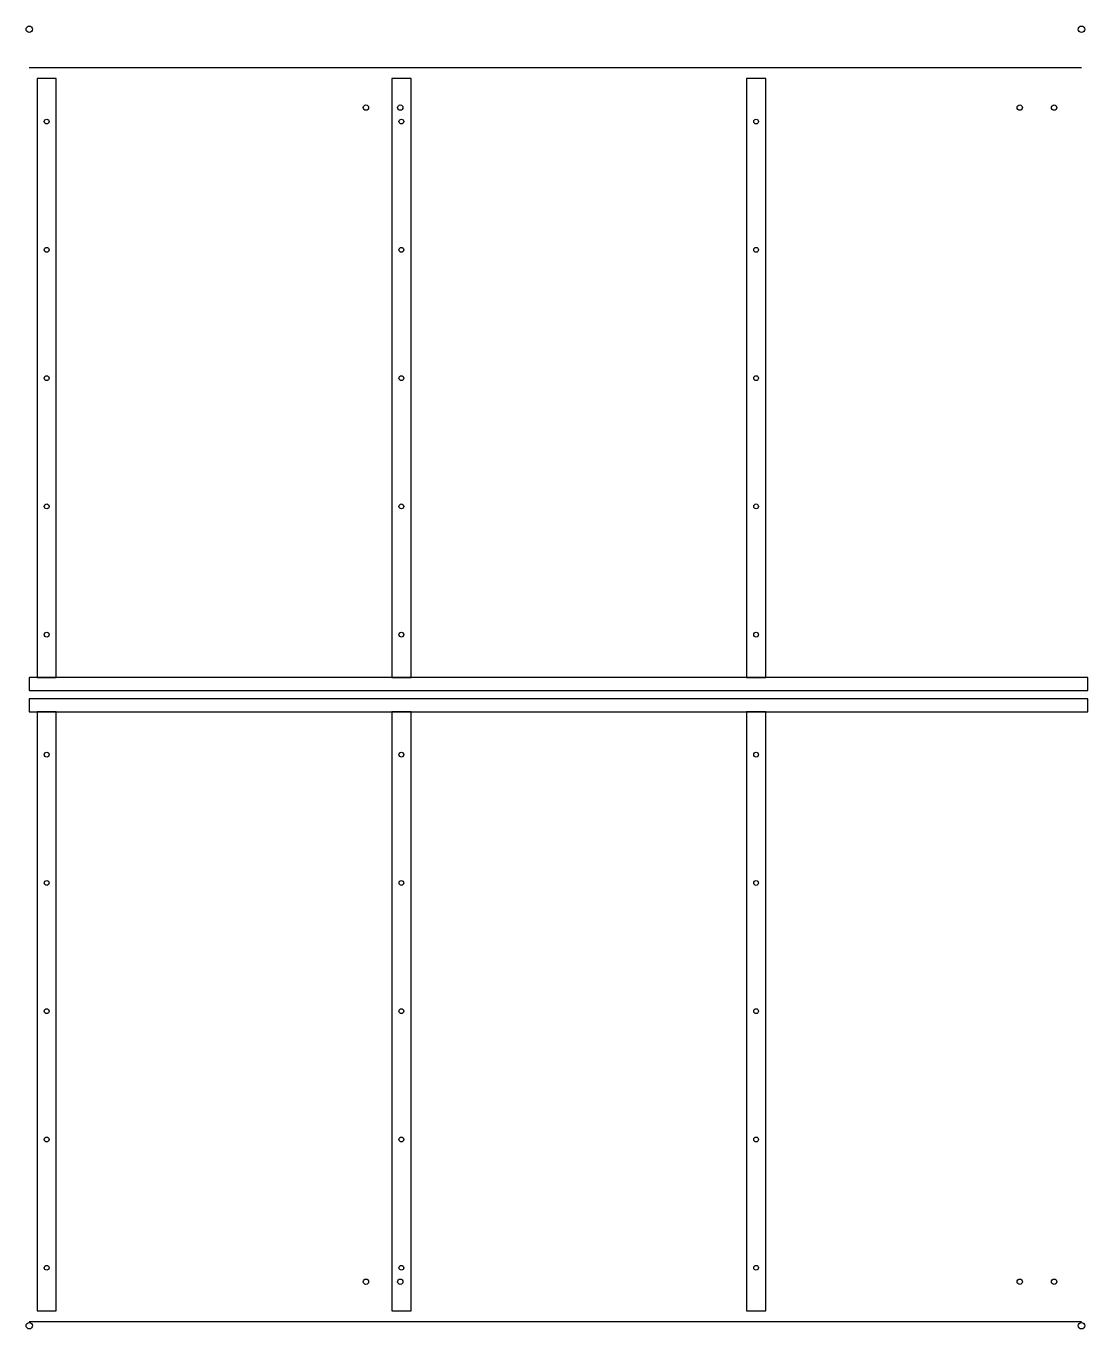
# Model space of a CAD drawing. Header units: millimetres. Extents: x -3 to 986, y 3 to 1217.
import ezdxf

# ---------------------------------------------------------------- set-up
doc = ezdxf.new("R2010")
doc.units = ezdxf.units.MM
for name, color, linetype in [('DRILL_4.5_THRU', 5, 'CONTINUOUS'), ('DRILL_5_D12', 5, 'CONTINUOUS'), ('OUTLINE_OPEN', 7, 'CONTINUOUS'), ('POCKET_D6', 3, 'CONTINUOUS'), ('TILE_REG', 6, 'CONTINUOUS')]:
    doc.layers.add(name, color=color, linetype=linetype)

msp = doc.modelspace()

# ---------------------------------------------------------------- linework, layer by layer
at = {"layer": 'DRILL_4.5_THRU'}
for centre in [(16.2, 1128), (346.566667, 1128), (676.933333, 1128), (16.2, 1008.475), (346.566667, 1008.475), (676.933333, 1008.475), (16.2, 888.95), (346.566667, 888.95), (676.933333, 888.95), (16.2, 769.425), (346.566667, 769.425), (676.933333, 769.425), (16.2, 649.9), (346.566667, 649.9), (676.933333, 649.9), (16.2, 538.1), (346.566667, 538.1), (676.933333, 538.1), (16.2, 418.575), (346.566667, 418.575), (676.933333, 418.575), (16.2, 299.05), (346.566667, 299.05), (676.933333, 299.05), (16.2, 179.525), (346.566667, 179.525), (676.933333, 179.525), (16.2, 60), (346.566667, 60), (676.933333, 60)]:
    msp.add_circle(centre, 2.25, dxfattribs=at)
at = {"layer": 'DRILL_5_D12'}
for centre in [(313.566667, 1141), (345.566667, 1141), (922.5, 1141), (954.5, 1141), (313.566667, 47), (345.566667, 47), (922.5, 47), (954.5, 47)]:
    msp.add_circle(centre, 2.5, dxfattribs=at)
at = {"layer": 'OUTLINE_OPEN'}
for points in [[(980, 1178), (0, 1178)], [(0, 598), (980, 598)], [(980, 590), (0, 590)], [(0, 10), (980, 10)]]:
    msp.add_lwpolyline(points, dxfattribs=at)
at = {"layer": 'POCKET_D6'}
for points in [[(25.175, 609.9), (25.175, 1168), (7.225, 1168), (7.225, 609.9)], [(355.541667, 609.9), (355.541667, 1168), (337.591667, 1168), (337.591667, 609.9)], [(685.908333, 609.9), (685.908333, 1168), (667.958333, 1168), (667.958333, 609.9)], [(0, 597.925), (986, 597.925), (986, 609.975), (0, 609.975)], [(0, 578.025), (986, 578.025), (986, 590.075), (0, 590.075)], [(25.175, 20), (25.175, 578.1), (7.225, 578.1), (7.225, 20)], [(355.541667, 20), (355.541667, 578.1), (337.591667, 578.1), (337.591667, 20)], [(685.908333, 20), (685.908333, 578.1), (667.958333, 578.1), (667.958333, 20)]]:
    msp.add_lwpolyline(points, close=True, dxfattribs=at)
at = {"layer": 'TILE_REG'}
for centre in [(0, 1214), (980, 1214), (0, 6), (980, 6)]:
    msp.add_circle(centre, 3, dxfattribs=at)

doc.saveas('drawing.dxf')
